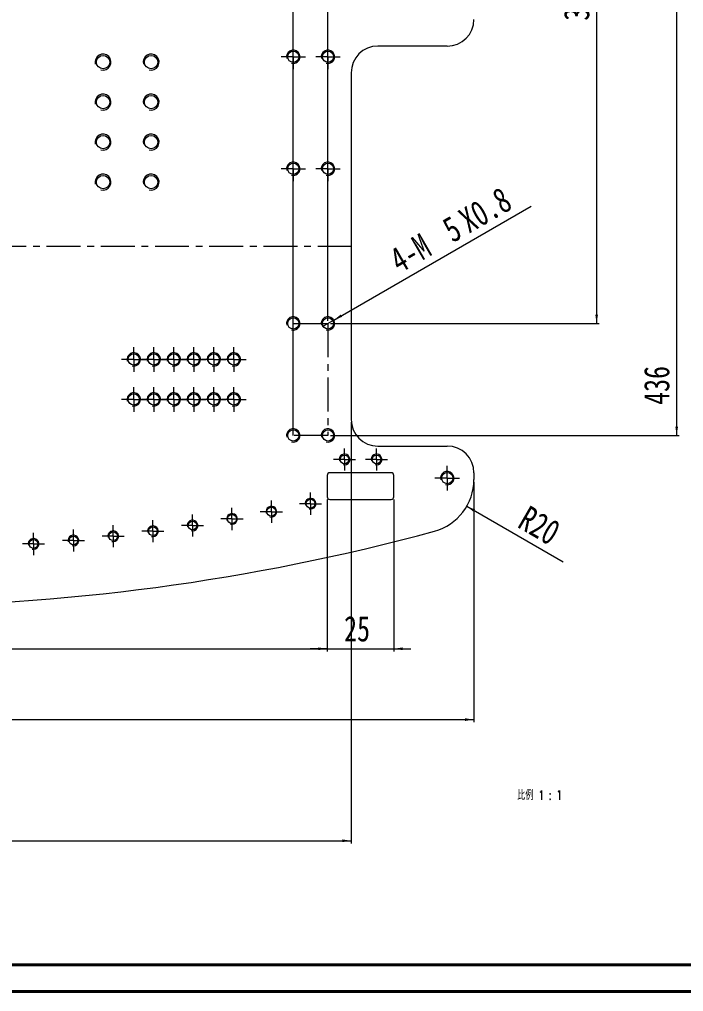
# Model space of a CAD drawing. Header units: millimetres. Extents: x 0 to 1189, y 0 to 945.
# Drawn here: x 380.5 to 629.4, y 0.2 to 364.8 of the extents above; entities that cross this region are included whole.
import ezdxf

# ---------------------------------------------------------------- set-up
doc = ezdxf.new("R2010")
doc.units = ezdxf.units.MM
doc.linetypes.add('CENTERX2', pattern=[20.32, 12.7, -2.54, 2.54, -2.54])
doc.styles.add('SLDTEXTSTYLE2', font='TXT', dxfattribs={"width": 0.75})
doc.styles.add('SLDTEXTSTYLE4', font='TXT', dxfattribs={"width": 0.625, "bigfont": 'bigfont'})
doc.dimstyles.new('SLDDIMSTYLE0', dxfattribs={"dimtxt": 9.525, "dimasz": 3.302, "dimexe": 0, "dimexo": 0.0625, "dimgap": 2.38125, "dimtad": 1, "dimrnd": 1e-09, "dimzin": 12, "dimdsep": 46, "dimtxsty": 'SLDTEXTSTYLE2', "dimsah": 1, "dimcen": 0, "dimadec": 0, "dimazin": 3, "dimtfac": 1, "dimtofl": 0, "dimtmove": 0, "dimatfit": 3, "dimfxl": 0, "dimfrac": 2, "dimtolj": 1, "dimtzin": 12, "dimarcsym": 0})
doc.dimstyles.new('SLDDIMSTYLE1', dxfattribs={"dimtxt": 9.525, "dimasz": 3.302, "dimexe": 0, "dimexo": 0.0625, "dimgap": 2.38125, "dimtad": 1, "dimrnd": 1e-09, "dimzin": 12, "dimdsep": 46, "dimtxsty": 'SLDTEXTSTYLE2', "dimsah": 1, "dimcen": 0.09, "dimadec": 0, "dimazin": 3, "dimtfac": 1, "dimtofl": 0, "dimtmove": 0, "dimatfit": 3, "dimfxl": 0, "dimfrac": 2, "dimtolj": 1, "dimtzin": 12, "dimarcsym": 0})
doc.dimstyles.new('SLDDIMSTYLE3', dxfattribs={"dimtxt": 9.525, "dimasz": 3.302, "dimexe": 0, "dimexo": 0.0625, "dimgap": 2.38125, "dimtad": 1, "dimrnd": 1e-09, "dimzin": 12, "dimdsep": 46, "dimtxsty": 'SLDTEXTSTYLE2', "dimsah": 1, "dimcen": 0.09, "dimadec": 0, "dimazin": 3, "dimtfac": 1, "dimtmove": 0, "dimatfit": 0, "dimfxl": 0, "dimfrac": 2, "dimtolj": 1, "dimtzin": 12, "dimarcsym": 0})
doc.dimstyles.new('SLDDIMSTYLE5', dxfattribs={"dimtxt": 9.525, "dimasz": 3.302, "dimexe": 0, "dimexo": 0.0625, "dimgap": 2.38125, "dimtad": 1, "dimrnd": 1e-09, "dimzin": 4, "dimdsep": 46, "dimtxsty": 'SLDTEXTSTYLE2', "dimsah": 1, "dimcen": 0.09, "dimadec": 0, "dimazin": 1, "dimtfac": 1, "dimtofl": 0, "dimtmove": 0, "dimatfit": 3, "dimfxl": 0, "dimfrac": 2, "dimtolj": 1, "dimtzin": 12, "dimarcsym": 0})
doc.dimstyles.new('SLDDIMSTYLE7', dxfattribs={"dimtxt": 9.525, "dimasz": 3.302, "dimexe": 0, "dimexo": 0.0625, "dimgap": 2.38125, "dimtad": 1, "dimrnd": 1e-09, "dimzin": 12, "dimdsep": 46, "dimtxsty": 'SLDTEXTSTYLE2', "dimblk1": 'NONE', "dimsah": 1, "dimcen": 0, "dimadec": 0, "dimazin": 3, "dimtfac": 1, "dimtmove": 0, "dimatfit": 3, "dimldrblk": 'NONE', "dimfxl": 0, "dimfrac": 2, "dimtolj": 1, "dimtzin": 12, "dimarcsym": 0})

# ---------------------------------------------------------------- blocks, each defined once
blk = doc.blocks.new('_D_1')
at = {"color": 7, "linetype": 'Continuous', "lineweight": 0}
for p, q in [((100.85, 191.18), (100.85, 101.19)), ((550.85, 191.18), (550.85, 101.19)), ((100.85, 102.19), (550.85, 102.19))]:
    blk.add_line(p, q, dxfattribs=at)
for points in [[(100.85, 102.19), (104.16, 101.69), (104.16, 102.7)], [(550.85, 102.19), (547.55, 102.7), (547.55, 101.69)]]:
    blk.add_solid(points, dxfattribs=at)
at = {"color": 7, "linetype": 'Continuous', "lineweight": 0, "insert": (308.8, 114.47), "char_height": 9.525, "attachment_point": 1, "style": 'SLDTEXTSTYLE2'}
blk.add_mtext('450', dxfattribs=at)
blk = doc.blocks.new('_D_4')
at = {"color": 7, "linetype": 'Continuous', "lineweight": 0}
for p, q in [((146.85, 213.76), (146.85, 55.76)), ((504.85, 213.76), (504.85, 55.76)), ((146.85, 56.76), (504.85, 56.76))]:
    blk.add_line(p, q, dxfattribs=at)
for points in [[(146.85, 56.76), (150.16, 56.25), (150.16, 57.27)], [(504.85, 56.76), (501.55, 57.27), (501.55, 56.25)]]:
    blk.add_solid(points, dxfattribs=at)
at = {"color": 7, "linetype": 'Continuous', "lineweight": 0, "insert": (280.69, 69.04), "char_height": 9.525, "attachment_point": 1, "style": 'SLDTEXTSTYLE2'}
blk.add_mtext('358', dxfattribs=at)
blk = doc.blocks.new('_D_15')
at = {"color": 7, "linetype": 'Continuous', "lineweight": 0}
for p, q in [((155.85, 184.76), (155.85, 127.76)), ((495.85, 184.76), (495.85, 127.76)), ((155.85, 128.76), (495.85, 128.76))]:
    blk.add_line(p, q, dxfattribs=at)
for points in [[(155.85, 128.76), (159.16, 128.25), (159.16, 129.27)], [(495.85, 128.76), (492.55, 129.27), (492.55, 128.25)]]:
    blk.add_solid(points, dxfattribs=at)
at = {"color": 7, "linetype": 'Continuous', "lineweight": 0, "insert": (308.8, 141.04), "char_height": 9.525, "attachment_point": 1, "style": 'SLDTEXTSTYLE2'}
blk.add_mtext('340', dxfattribs=at)
blk = doc.blocks.new('_D_17')
at = {"color": 7, "linetype": 'Continuous', "lineweight": 0}
for p, q in [((495.85, 184.76), (495.85, 127.76)), ((520.85, 184.76), (520.85, 127.76)), ((495.85, 128.76), (489.5, 128.76)), ((495.85, 128.76), (520.85, 128.76)), ((520.85, 128.76), (527.2, 128.76))]:
    blk.add_line(p, q, dxfattribs=at)
for points in [[(495.85, 128.76), (492.55, 129.27), (492.55, 128.25)], [(520.85, 128.76), (524.16, 128.25), (524.16, 129.27)]]:
    blk.add_solid(points, dxfattribs=at)
at = {"color": 7, "linetype": 'Continuous', "lineweight": 0, "insert": (502.2, 141.04), "char_height": 9.525, "attachment_point": 1, "style": 'SLDTEXTSTYLE2'}
blk.add_mtext('25', dxfattribs=at)
blk = doc.blocks.new('_D_19')
at = {"color": 7, "linetype": 'Continuous', "lineweight": 0}
blk.add_line((548.17, 182.18), (584.26, 161.35), dxfattribs=at)
blk.add_solid([(548.17, 182.18), (550.78, 180.09), (551.29, 180.97)], dxfattribs=at)
at = {"color": 7, "linetype": 'Continuous', "lineweight": 0, "insert": (571.49, 182.81), "char_height": 9.525, "attachment_point": 1, "rotation": 330, "style": 'SLDTEXTSTYLE2'}
blk.add_mtext('R20', dxfattribs=at)
blk = doc.blocks.new('_D_24')
at = {"color": 7, "linetype": 'Continuous', "lineweight": 0}
for p, q in [((439.08, 644.76), (597.85, 644.76)), ((596.85, 644.76), (596.85, 250.76)), ((497.15, 250.76), (597.85, 250.76))]:
    blk.add_line(p, q, dxfattribs=at)
for points in [[(596.85, 644.76), (596.35, 641.46), (597.36, 641.46)], [(596.85, 250.76), (597.36, 254.06), (596.35, 254.06)]]:
    blk.add_solid(points, dxfattribs=at)
at = {"color": 7, "linetype": 'Continuous', "lineweight": 0, "insert": (584.58, 364.31), "char_height": 9.525, "attachment_point": 1, "rotation": 90, "style": 'SLDTEXTSTYLE2'}
blk.add_mtext('394', dxfattribs=at)
blk = doc.blocks.new('_D_25')
at = {"color": 7, "linetype": 'Continuous', "lineweight": 0}
for p, q in [((439.08, 644.76), (627.85, 644.76)), ((626.85, 644.76), (626.85, 208.76)), ((497.15, 208.76), (627.85, 208.76))]:
    blk.add_line(p, q, dxfattribs=at)
for points in [[(626.85, 644.76), (626.35, 641.46), (627.36, 641.46)], [(626.85, 208.76), (627.36, 212.06), (626.35, 212.06)]]:
    blk.add_solid(points, dxfattribs=at)
at = {"color": 7, "linetype": 'Continuous', "lineweight": 0, "insert": (614.58, 220.23), "char_height": 9.525, "attachment_point": 1, "rotation": 90, "style": 'SLDTEXTSTYLE2'}
blk.add_mtext('436', dxfattribs=at)
blk = doc.blocks.new('_D_26')
at = {"color": 7, "linetype": 'Continuous', "lineweight": 0}
for p, q in [((483.15, 209.76), (483.15, 375.87)), ((483.15, 374.87), (325.85, 374.87))]:
    blk.add_line(p, q, dxfattribs=at)
for points in [[(325.85, 374.87), (329.16, 374.36), (329.16, 375.38)], [(483.15, 374.87), (479.85, 375.38), (479.85, 374.36)]]:
    blk.add_solid(points, dxfattribs=at)
at = {"color": 7, "linetype": 'Continuous', "lineweight": 0, "insert": (360.45, 387.15), "char_height": 9.525, "attachment_point": 1, "style": 'SLDTEXTSTYLE2'}
blk.add_mtext('157.30', dxfattribs=at)
blk = doc.blocks.new('_D_27')
at = {"color": 7, "linetype": 'Continuous', "lineweight": 0}
for p, q in [((325.85, 392.3), (496.15, 392.3)), ((496.15, 251.76), (496.15, 393.3))]:
    blk.add_line(p, q, dxfattribs=at)
for points in [[(325.85, 392.3), (329.16, 391.79), (329.16, 392.8)], [(496.15, 392.3), (492.85, 392.8), (492.85, 391.79)]]:
    blk.add_solid(points, dxfattribs=at)
at = {"color": 7, "linetype": 'Continuous', "lineweight": 0, "insert": (367.34, 404.58), "char_height": 9.525, "attachment_point": 1, "style": 'SLDTEXTSTYLE2'}
blk.add_mtext('170.30', dxfattribs=at)
blk = doc.blocks.new('_D_30')
at = {"color": 7, "linetype": 'Continuous', "lineweight": 0}
for q in [(572.26, 294.7), (493.99, 249.51)]:
    blk.add_line((498.32, 252.01), q, dxfattribs=at)
blk.add_solid([(498.32, 252.01), (501.43, 253.22), (500.93, 254.1)], dxfattribs=at)
at = {"color": 7, "linetype": 'Continuous', "lineweight": 0, "attachment_point": 1, "rotation": 30, "style": 'SLDTEXTSTYLE2'}
for s, insert, char_height in [('X0.8', (544.23, 292.63), 9.525), ('5', (538.13, 289.11), 9.52), ('4-M', (518.28, 277.65), 9.525)]:
    blk.add_mtext(s, dxfattribs=dict(at, insert=insert, char_height=char_height))
blk = doc.blocks.new('_NONE')
blk = doc.blocks.new('SW_CENTERMARKSYMBOL_38')
at = {"color": 0, "linetype": 'Continuous', "lineweight": 0}
for p, q in [((0, 2.5), (0, 4.15)), ((-2.5, 0), (-4.15, 0)), ((0, 0), (-2.5, 0)), ((0, 0), (0, 2.5)), ((0, 0), (0, -2.5)), ((0, 0), (2.5, 0)), ((2.5, 0), (4.15, 0)), ((0, -2.5), (0, -4.15))]:
    blk.add_line(p, q, dxfattribs=at)
blk = doc.blocks.new('SW_CENTERMARKSYMBOL_39')
at = {"color": 0, "linetype": 'Continuous', "lineweight": 0}
for p, q in [((0, 2.5), (0, 4.15)), ((-2.5, 0), (-4.15, 0)), ((0, 0), (-2.5, 0)), ((0, 0), (0, 2.5)), ((0, 0), (0, -2.5)), ((0, 0), (2.5, 0)), ((2.5, 0), (4.15, 0)), ((0, -2.5), (0, -4.15))]:
    blk.add_line(p, q, dxfattribs=at)
blk = doc.blocks.new('SW_CENTERMARKSYMBOL_40')
at = {"color": 0, "linetype": 'Continuous', "lineweight": 0}
for p, q in [((0, 2.5), (0, 4.15)), ((-2.5, 0), (-4.15, 0)), ((0, 0), (-2.5, 0)), ((0, 0), (0, 2.5)), ((0, 0), (0, -2.5)), ((0, 0), (2.5, 0)), ((2.5, 0), (4.15, 0)), ((0, -2.5), (0, -4.15))]:
    blk.add_line(p, q, dxfattribs=at)
blk = doc.blocks.new('SW_CENTERMARKSYMBOL_41')
at = {"color": 0, "linetype": 'Continuous', "lineweight": 0}
for p, q in [((0, 2.5), (0, 4.15)), ((-2.5, 0), (-4.15, 0)), ((0, 0), (-2.5, 0)), ((0, 0), (0, 2.5)), ((0, 0), (0, -2.5)), ((0, 0), (2.5, 0)), ((2.5, 0), (4.15, 0)), ((0, -2.5), (0, -4.15))]:
    blk.add_line(p, q, dxfattribs=at)
blk = doc.blocks.new('SW_CENTERMARKSYMBOL_42')
at = {"color": 0, "linetype": 'Continuous', "lineweight": 0}
for p, q in [((0, 2.5), (0, 4.15)), ((-2.5, 0), (-4.15, 0)), ((0, 0), (-2.5, 0)), ((0, 0), (0, 2.5)), ((0, 0), (0, -2.5)), ((0, 0), (2.5, 0)), ((2.5, 0), (4.15, 0)), ((0, -2.5), (0, -4.15))]:
    blk.add_line(p, q, dxfattribs=at)
blk = doc.blocks.new('SW_CENTERMARKSYMBOL_43')
at = {"color": 0, "linetype": 'Continuous', "lineweight": 0}
for p, q in [((0, 2.5), (0, 4.15)), ((-2.5, 0), (-4.15, 0)), ((0, 0), (-2.5, 0)), ((0, 0), (0, 2.5)), ((0, 0), (0, -2.5)), ((0, 0), (2.5, 0)), ((2.5, 0), (4.15, 0)), ((0, -2.5), (0, -4.15))]:
    blk.add_line(p, q, dxfattribs=at)
blk = doc.blocks.new('SW_CENTERMARKSYMBOL_44')
at = {"color": 0, "linetype": 'Continuous', "lineweight": 0}
for p, q in [((0, 2.5), (0, 4.15)), ((-2.5, 0), (-4.15, 0)), ((0, 0), (-2.5, 0)), ((0, 0), (0, 2.5)), ((0, 0), (0, -2.5)), ((0, 0), (2.5, 0)), ((2.5, 0), (4.15, 0)), ((0, -2.5), (0, -4.15))]:
    blk.add_line(p, q, dxfattribs=at)
blk = doc.blocks.new('SW_CENTERMARKSYMBOL_45')
at = {"color": 0, "linetype": 'Continuous', "lineweight": 0}
for p, q in [((0, 2.5), (0, 4.15)), ((-2.5, 0), (-4.15, 0)), ((0, 0), (-2.5, 0)), ((0, 0), (0, 2.5)), ((0, 0), (0, -2.5)), ((0, 0), (2.5, 0)), ((2.5, 0), (4.15, 0)), ((0, -2.5), (0, -4.15))]:
    blk.add_line(p, q, dxfattribs=at)
blk = doc.blocks.new('SW_CENTERMARKSYMBOL_60')
at = {"color": 0, "linetype": 'Continuous', "lineweight": 0}
for p, q in [((0, 2.5), (0, 4.6)), ((-2.5, 0), (-4.6, 0)), ((0, 0), (-2.5, 0)), ((0, 0), (0, 2.5)), ((0, 0), (0, -2.5)), ((0, 0), (2.5, 0)), ((2.5, 0), (4.6, 0)), ((0, -2.5), (0, -4.6))]:
    blk.add_line(p, q, dxfattribs=at)
blk = doc.blocks.new('SW_CENTERMARKSYMBOL_61')
at = {"color": 0, "linetype": 'Continuous', "lineweight": 0}
for p, q in [((0, 2.5), (0, 4.6)), ((-2.5, 0), (-4.6, 0)), ((0, 0), (-2.5, 0)), ((0, 0), (0, 2.5)), ((0, 0), (0, -2.5)), ((0, 0), (2.5, 0)), ((2.5, 0), (4.6, 0)), ((0, -2.5), (0, -4.6))]:
    blk.add_line(p, q, dxfattribs=at)
blk = doc.blocks.new('SW_CENTERMARKSYMBOL_67')
at = {"color": 0, "linetype": 'Continuous', "lineweight": 0}
for p, q in [((0, 2.5), (0, 4.6)), ((-2.5, 0), (-4.6, 0)), ((0, 0), (-2.5, 0)), ((0, 0), (0, 2.5)), ((0, 0), (0, -2.5)), ((0, 0), (2.5, 0)), ((2.5, 0), (4.6, 0)), ((0, -2.5), (0, -4.6))]:
    blk.add_line(p, q, dxfattribs=at)
blk = doc.blocks.new('SW_CENTERMARKSYMBOL_68')
at = {"color": 0, "linetype": 'Continuous', "lineweight": 0}
for p, q in [((0, 2.5), (0, 4.6)), ((-2.5, 0), (-4.6, 0)), ((0, 0), (-2.5, 0)), ((0, 0), (0, 2.5)), ((0, 0), (0, -2.5)), ((0, 0), (2.5, 0)), ((2.5, 0), (4.6, 0)), ((0, -2.5), (0, -4.6))]:
    blk.add_line(p, q, dxfattribs=at)
blk = doc.blocks.new('SW_CENTERMARKSYMBOL_69')
at = {"color": 0, "linetype": 'Continuous', "lineweight": 0}
for p, q in [((0, 2.5), (0, 4.6)), ((-2.5, 0), (-4.6, 0)), ((0, 0), (-2.5, 0)), ((0, 0), (0, 2.5)), ((0, 0), (0, -2.5)), ((0, 0), (2.5, 0)), ((2.5, 0), (4.6, 0)), ((0, -2.5), (0, -4.6))]:
    blk.add_line(p, q, dxfattribs=at)
blk = doc.blocks.new('SW_CENTERMARKSYMBOL_70')
at = {"color": 0, "linetype": 'Continuous', "lineweight": 0}
for p, q in [((0, 2.5), (0, 4.6)), ((-2.5, 0), (-4.6, 0)), ((0, 0), (-2.5, 0)), ((0, 0), (0, 2.5)), ((0, 0), (0, -2.5)), ((0, 0), (2.5, 0)), ((2.5, 0), (4.6, 0)), ((0, -2.5), (0, -4.6))]:
    blk.add_line(p, q, dxfattribs=at)
blk = doc.blocks.new('SW_CENTERMARKSYMBOL_71')
at = {"color": 0, "linetype": 'Continuous', "lineweight": 0}
for p, q in [((0, 2.5), (0, 4.6)), ((-2.5, 0), (-4.6, 0)), ((0, 0), (-2.5, 0)), ((0, 0), (0, 2.5)), ((0, 0), (0, -2.5)), ((0, 0), (2.5, 0)), ((2.5, 0), (4.6, 0)), ((0, -2.5), (0, -4.6))]:
    blk.add_line(p, q, dxfattribs=at)
blk = doc.blocks.new('SW_CENTERMARKSYMBOL_76')
at = {"color": 0, "linetype": 'Continuous', "lineweight": 0}
for p, q in [((0, 2.5), (0, 4.6)), ((-2.5, 0), (-4.6, 0)), ((0, 0), (-2.5, 0)), ((0, 0), (0, 2.5)), ((0, 0), (0, -2.5)), ((0, 0), (2.5, 0)), ((2.5, 0), (4.6, 0)), ((0, -2.5), (0, -4.6))]:
    blk.add_line(p, q, dxfattribs=at)
blk = doc.blocks.new('SW_CENTERMARKSYMBOL_77')
at = {"color": 0, "linetype": 'Continuous', "lineweight": 0}
for p, q in [((0, 2.5), (0, 4.6)), ((-2.5, 0), (-4.6, 0)), ((0, 0), (-2.5, 0)), ((0, 0), (0, 2.5)), ((0, 0), (0, -2.5)), ((0, 0), (2.5, 0)), ((2.5, 0), (4.6, 0)), ((0, -2.5), (0, -4.6))]:
    blk.add_line(p, q, dxfattribs=at)
blk = doc.blocks.new('SW_CENTERMARKSYMBOL_78')
at = {"color": 0, "linetype": 'Continuous', "lineweight": 0}
for p, q in [((0, 2.5), (0, 4.6)), ((-2.5, 0), (-4.6, 0)), ((0, 0), (-2.5, 0)), ((0, 0), (0, 2.5)), ((0, 0), (0, -2.5)), ((0, 0), (2.5, 0)), ((2.5, 0), (4.6, 0)), ((0, -2.5), (0, -4.6))]:
    blk.add_line(p, q, dxfattribs=at)
blk = doc.blocks.new('SW_CENTERMARKSYMBOL_79')
at = {"color": 0, "linetype": 'Continuous', "lineweight": 0}
for p, q in [((0, 2.5), (0, 4.6)), ((-2.5, 0), (-4.6, 0)), ((0, 0), (-2.5, 0)), ((0, 0), (0, 2.5)), ((0, 0), (0, -2.5)), ((0, 0), (2.5, 0)), ((2.5, 0), (4.6, 0)), ((0, -2.5), (0, -4.6))]:
    blk.add_line(p, q, dxfattribs=at)
blk = doc.blocks.new('SW_CENTERMARKSYMBOL_80')
at = {"color": 0, "linetype": 'Continuous', "lineweight": 0}
for p, q in [((0, 2.5), (0, 4.6)), ((-2.5, 0), (-4.6, 0)), ((0, 0), (-2.5, 0)), ((0, 0), (0, 2.5)), ((0, 0), (0, -2.5)), ((0, 0), (2.5, 0)), ((2.5, 0), (4.6, 0)), ((0, -2.5), (0, -4.6))]:
    blk.add_line(p, q, dxfattribs=at)
blk = doc.blocks.new('SW_CENTERMARKSYMBOL_81')
at = {"color": 0, "linetype": 'Continuous', "lineweight": 0}
for p, q in [((0, 2.5), (0, 4.6)), ((-2.5, 0), (-4.6, 0)), ((0, 0), (-2.5, 0)), ((0, 0), (0, 2.5)), ((0, 0), (0, -2.5)), ((0, 0), (2.5, 0)), ((2.5, 0), (4.6, 0)), ((0, -2.5), (0, -4.6))]:
    blk.add_line(p, q, dxfattribs=at)
blk = doc.blocks.new('SW_CENTERMARKSYMBOL_82')
at = {"color": 0, "linetype": 'Continuous', "lineweight": 0}
for p, q in [((0, 2.5), (0, 4.6)), ((-2.5, 0), (-4.6, 0)), ((0, 0), (-2.5, 0)), ((0, 0), (0, 2.5)), ((0, 0), (0, -2.5)), ((0, 0), (2.5, 0)), ((2.5, 0), (4.6, 0)), ((0, -2.5), (0, -4.6))]:
    blk.add_line(p, q, dxfattribs=at)
blk = doc.blocks.new('SW_CENTERMARKSYMBOL_83')
at = {"color": 0, "linetype": 'Continuous', "lineweight": 0}
for p, q in [((0, 2.5), (0, 4.6)), ((-2.5, 0), (-4.6, 0)), ((0, 0), (-2.5, 0)), ((0, 0), (0, 2.5)), ((0, 0), (0, -2.5)), ((0, 0), (2.5, 0)), ((2.5, 0), (4.6, 0)), ((0, -2.5), (0, -4.6))]:
    blk.add_line(p, q, dxfattribs=at)
blk = doc.blocks.new('SW_CENTERMARKSYMBOL_84')
at = {"color": 0, "linetype": 'Continuous', "lineweight": 0}
for p, q in [((0, 2.5), (0, 4.6)), ((-2.5, 0), (-4.6, 0)), ((0, 0), (-2.5, 0)), ((0, 0), (0, 2.5)), ((0, 0), (0, -2.5)), ((0, 0), (2.5, 0)), ((2.5, 0), (4.6, 0)), ((0, -2.5), (0, -4.6))]:
    blk.add_line(p, q, dxfattribs=at)
blk = doc.blocks.new('SW_CENTERMARKSYMBOL_85')
at = {"color": 0, "linetype": 'Continuous', "lineweight": 0}
for p, q in [((0, 2.5), (0, 4.6)), ((-2.5, 0), (-4.6, 0)), ((0, 0), (-2.5, 0)), ((0, 0), (0, 2.5)), ((0, 0), (0, -2.5)), ((0, 0), (2.5, 0)), ((2.5, 0), (4.6, 0)), ((0, -2.5), (0, -4.6))]:
    blk.add_line(p, q, dxfattribs=at)
blk = doc.blocks.new('SW_CENTERMARKSYMBOL_96')
at = {"color": 0, "linetype": 'Continuous', "lineweight": 0}
for p, q in [((0, 2.5), (0, 4.15)), ((-2.5, 0), (-4.15, 0)), ((0, 0), (-2.5, 0)), ((0, 0), (0, 2.5)), ((0, 0), (0, -2.5)), ((0, 0), (2.5, 0)), ((2.5, 0), (4.15, 0)), ((0, -2.5), (0, -4.15))]:
    blk.add_line(p, q, dxfattribs=at)
blk = doc.blocks.new('SW_CENTERMARKSYMBOL_97')
at = {"color": 0, "linetype": 'Continuous', "lineweight": 0}
for p, q in [((0, 2.5), (0, 4.15)), ((-2.5, 0), (-4.15, 0)), ((0, 0), (-2.5, 0)), ((0, 0), (0, 2.5)), ((0, 0), (0, -2.5)), ((0, 0), (2.5, 0)), ((2.5, 0), (4.15, 0)), ((0, -2.5), (0, -4.15))]:
    blk.add_line(p, q, dxfattribs=at)

msp = doc.modelspace()

# ---------------------------------------------------------------- linework, layer by layer
at = {"color": 7, "linetype": 'Continuous', "lineweight": 15}
for p, q in [((540.854, 354.763), (514.854, 354.763)), ((504.854, 344.763), (504.854, 214.763)), ((514.854, 204.763), (540.854, 204.763)), ((495.854, 193.763), (495.854, 185.763)), ((519.854, 194.763), (496.854, 194.763)), ((520.854, 185.763), (520.854, 193.763)), ((550.854, 194.763), (550.854, 192.184)), ((496.854, 184.763), (519.854, 184.763))]:
    msp.add_line(p, q, dxfattribs=at)
at = {"color": 7, "linetype": 'CENTERX2', "lineweight": 0}
for p, q in [((146.854, 279.763), (504.854, 279.763)), ((483.154, 250.763), (496.154, 250.763)), ((483.154, 208.763), (483.154, 250.763)), ((496.154, 250.763), (496.154, 208.763)), ((496.154, 208.763), (483.154, 208.763))]:
    msp.add_line(p, q, dxfattribs=at)
at = {"color": 7, "linetype": 'Continuous', "lineweight": 40}
for p, q in [((25.079, 10.215), (1179.079, 10.215)), ((0.079, 0.215), (1189.079, 0.215))]:
    msp.add_line(p, q, dxfattribs=at)
at = {"color": 7, "linetype": 'Continuous', "lineweight": 15}
for centre, radius in [((411.854, 348.763), 2.5), ((429.854, 348.763), 2.5), ((483.154, 350.763), 2.1), ((496.154, 350.763), 2.1), ((411.854, 333.763), 2.5), ((429.854, 333.763), 2.5), ((411.854, 318.763), 2.5), ((429.854, 318.763), 2.5), ((483.154, 308.763), 2.1), ((496.154, 308.763), 2.1), ((411.854, 303.763), 2.5), ((429.854, 303.763), 2.5), ((483.154, 250.763), 2.1), ((496.154, 250.763), 2.1), ((423.354, 237.263), 2.1), ((430.854, 237.263), 2.1), ((438.354, 237.263), 2.1), ((445.854, 237.263), 2.1), ((453.354, 237.263), 2.1), ((460.854, 237.263), 2.1), ((423.354, 222.263), 2.1), ((430.854, 222.263), 2.1), ((438.354, 222.263), 2.1), ((445.854, 222.263), 2.1), ((453.354, 222.263), 2.1), ((460.854, 222.263), 2.1), ((483.154, 208.763), 2.1), ((496.154, 208.763), 2.1), ((502.354, 199.763), 1.65), ((514.354, 199.763), 1.65), ((540.854, 192.763), 2.1), ((489.627, 183.173), 1.65), ((460.182, 177.432), 1.65), ((474.932, 180.16), 1.65), ((445.383, 174.987), 1.65), ((415.656, 170.956), 1.65), ((430.539, 172.829), 1.65), ((385.797, 168.072), 1.65), ((400.74, 169.371), 1.65)]:
    msp.add_circle(centre, radius, dxfattribs=at)
for centre, radius, start, end in [((540.854, 364.763), 10, 270, 0), ((514.854, 344.763), 10, 90, 180), ((514.854, 214.763), 10, 180, 270), ((540.854, 194.763), 10, 0, 90), ((496.854, 193.763), 1, 90, 180), ((519.854, 193.763), 1, 0, 90), ((530.854, 192.184), 20, 285.23749, 0), ((496.854, 185.763), 1, 180, 270), ((519.854, 185.763), 1, 270, 0), ((325.854, 944.763), 800, 254.762513, 285.237487)]:
    msp.add_arc(centre, radius, start, end, dxfattribs=at)
at = {"color": 7, "linetype": 'Continuous', "lineweight": 0}
for centre, radius in [((411.854, 348.763), 3), ((429.854, 348.763), 3), ((483.154, 350.763), 2.5), ((496.154, 350.763), 2.5), ((411.854, 333.763), 3), ((429.854, 333.763), 3), ((411.854, 318.763), 3), ((429.854, 318.763), 3), ((483.154, 308.763), 2.5), ((496.154, 308.763), 2.5), ((411.854, 303.763), 3), ((429.854, 303.763), 3), ((483.154, 250.763), 2.5), ((496.154, 250.763), 2.5), ((423.354, 237.263), 2.5), ((430.854, 237.263), 2.5), ((438.354, 237.263), 2.5), ((445.854, 237.263), 2.5), ((453.354, 237.263), 2.5), ((460.854, 237.263), 2.5), ((423.354, 222.263), 2.5), ((430.854, 222.263), 2.5), ((438.354, 222.263), 2.5), ((445.854, 222.263), 2.5), ((453.354, 222.263), 2.5), ((460.854, 222.263), 2.5), ((483.154, 208.763), 2.5), ((496.154, 208.763), 2.5), ((502.354, 199.763), 2), ((514.354, 199.763), 2), ((540.854, 192.763), 2.5), ((489.627, 183.173), 2), ((460.182, 177.432), 2), ((474.932, 180.16), 2), ((445.383, 174.987), 2), ((400.74, 169.371), 2), ((415.656, 170.956), 2), ((430.539, 172.829), 2), ((385.797, 168.072), 2)]:
    msp.add_arc(centre, radius, 255, 195, dxfattribs=at)

# ---------------------------------------------------------------- block references
for name, p in [('SW_CENTERMARKSYMBOL_69', (483.154, 350.763)), ('SW_CENTERMARKSYMBOL_68', (496.154, 350.763)), ('SW_CENTERMARKSYMBOL_71', (483.154, 308.763)), ('SW_CENTERMARKSYMBOL_70', (496.154, 308.763)), ('SW_CENTERMARKSYMBOL_85', (423.354, 237.263)), ('SW_CENTERMARKSYMBOL_82', (430.854, 237.263)), ('SW_CENTERMARKSYMBOL_81', (438.354, 237.263)), ('SW_CENTERMARKSYMBOL_78', (445.854, 237.263)), ('SW_CENTERMARKSYMBOL_77', (453.354, 237.263)), ('SW_CENTERMARKSYMBOL_61', (460.854, 237.263)), ('SW_CENTERMARKSYMBOL_84', (423.354, 222.263)), ('SW_CENTERMARKSYMBOL_83', (430.854, 222.263)), ('SW_CENTERMARKSYMBOL_80', (438.354, 222.263)), ('SW_CENTERMARKSYMBOL_79', (445.854, 222.263)), ('SW_CENTERMARKSYMBOL_76', (453.354, 222.263)), ('SW_CENTERMARKSYMBOL_60', (460.854, 222.263)), ('SW_CENTERMARKSYMBOL_97', (502.354, 199.763)), ('SW_CENTERMARKSYMBOL_96', (514.354, 199.763)), ('SW_CENTERMARKSYMBOL_67', (540.854, 192.763)), ('SW_CENTERMARKSYMBOL_38', (489.627, 183.173)), ('SW_CENTERMARKSYMBOL_39', (474.932, 180.16)), ('SW_CENTERMARKSYMBOL_41', (445.383, 174.987)), ('SW_CENTERMARKSYMBOL_40', (460.182, 177.432)), ('SW_CENTERMARKSYMBOL_43', (415.656, 170.956)), ('SW_CENTERMARKSYMBOL_42', (430.539, 172.829)), ('SW_CENTERMARKSYMBOL_45', (385.797, 168.072)), ('SW_CENTERMARKSYMBOL_44', (400.74, 169.371))]:
    msp.add_blockref(name, p, dxfattribs=at)

# ---------------------------------------------------------------- texts
at = {"color": 7, "linetype": 'Continuous', "lineweight": 0, "insert": (575.408, 75.6), "char_height": 3.5, "attachment_point": 2, "style": 'SLDTEXTSTYLE4'}
msp.add_mtext('\\M+194E4\\M+197E1 1 : 1', dxfattribs=at)

# ---------------------------------------------------------------- dimensions: what is measured, and where the dimension line sits
at = {"color": 7, "linetype": 'Continuous', "lineweight": 0}
for base, p1, p2, angle, picture, middle in [((596.854, 250.763), (438.083, 644.763), (496.154, 250.763), 90, '_D_24', (596.854, 374.869)), ((626.854, 208.763), (438.083, 644.763), (496.154, 208.763), 90, '_D_25', (626.854, 230.788)), ((550.854, 102.194), (100.854, 192.184), (550.854, 192.184), 0, '_D_1', (319.359, 102.194))]:
    dim = msp.add_linear_dim(base=base, p1=p1, p2=p2, angle=angle, dimstyle='SLDDIMSTYLE1', dxfattribs=at)
    dim.commit()
    dim.dimension.update_dxf_attribs({"geometry": picture, "text_midpoint": middle, "dimtype": 160})
for base, p1, p2, dimstyle, picture, middle in [((496.154, 392.297), (325.854, 129.261), (496.154, 250.763), 'SLDDIMSTYLE5', '_D_27', (386.691, 392.297)), ((325.854, 374.869), (483.154, 208.763), (325.854, 129.261), 'SLDDIMSTYLE5', '_D_26', (379.804, 374.869)), ((504.854, 56.763), (146.854, 214.763), (504.854, 214.763), 'SLDDIMSTYLE1', '_D_4', (291.248, 56.763)), ((495.854, 128.763), (155.854, 185.763), (495.854, 185.763), 'SLDDIMSTYLE1', '_D_15', (319.359, 128.763)), ((520.854, 128.763), (495.854, 185.763), (520.854, 185.763), 'SLDDIMSTYLE3', '_D_17', (509.241, 128.763))]:
    dim = msp.add_linear_dim(base=base, p1=p1, p2=p2, dimstyle=dimstyle, dxfattribs=at)
    dim.commit()
    dim.dimension.update_dxf_attribs({"geometry": picture, "text_midpoint": middle, "dimtype": 160})
dim = msp.add_diameter_dim_2p(p1=(493.989, 249.513), p2=(498.319, 252.013), text='4-M<>X0.8', dimstyle='SLDDIMSTYLE7', override={"dimpost": '<>'}, dxfattribs=at)
dim.commit()
dim.dimension.update_dxf_attribs({"geometry": '_D_30', "text_midpoint": (548.726, 281.115), "dimtype": 163})
dim = msp.add_radius_dim(center=(530.854, 192.184), mpoint=(548.175, 182.184), dimstyle='SLDDIMSTYLE0', dxfattribs=at)
dim.commit()
dim.dimension.update_dxf_attribs({"geometry": '_D_19', "text_midpoint": (575.299, 166.524), "dimtype": 164})

doc.saveas('drawing.dxf')
